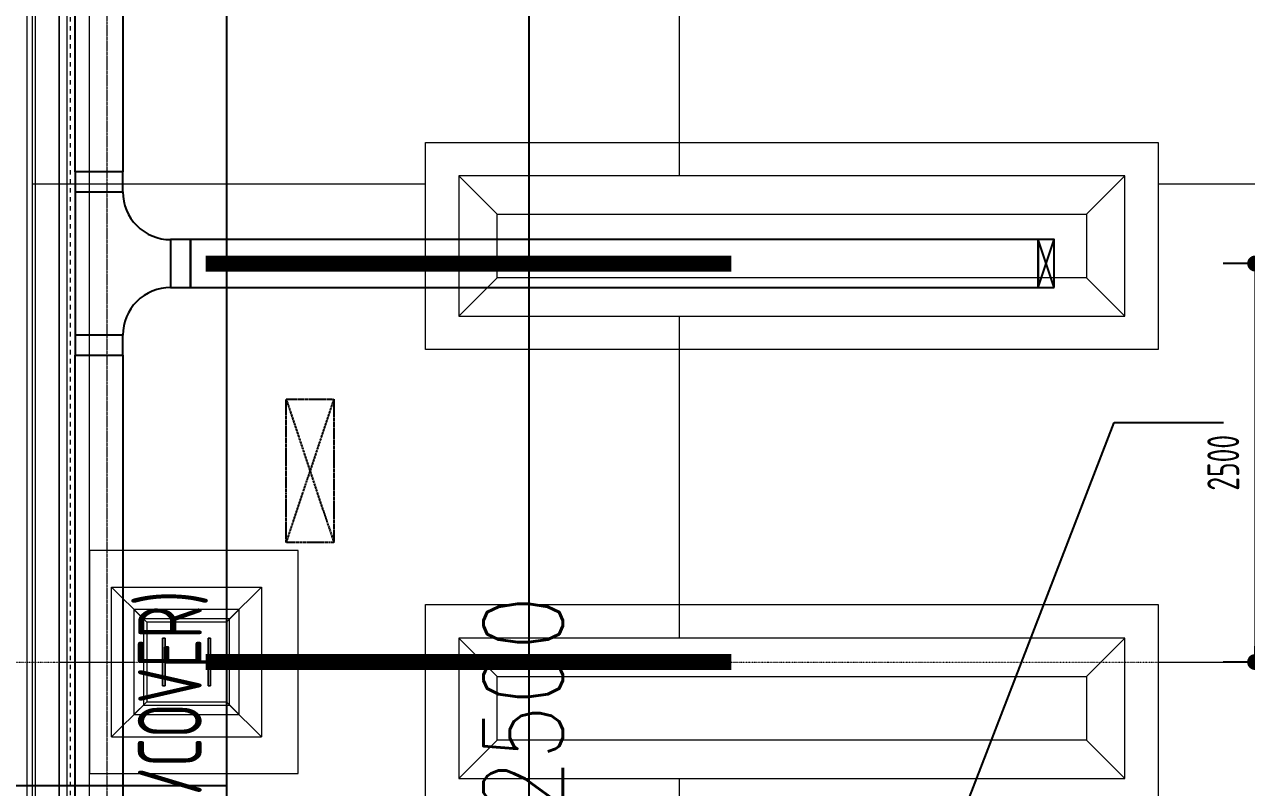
# Model space of a CAD drawing. Extents: x -32000 to 416743, y -254124 to 144214.
# Drawn here: x 244082 to 251755, y 74212 to 79000 of the extents above; entities that cross this region are included whole.
import ezdxf
from ezdxf.enums import TextEntityAlignment as Align

# ---------------------------------------------------------------- set-up
doc = ezdxf.new("R2010")
doc.units = 0
doc.header["$LTSCALE"] = 10
for name, pattern in [('H12PL4$0$JJP_三點線', [0.9, 0.3, -0.15, 0, -0.15, 0, -0.15, 0, -0.15]), ('H12PL4$0$TAI_虛線', [5.644, 2.822, -2.822]), ('XFM1D40$0$CENTER', [2, 1.25, -0.25, 0.25, -0.25]), ('XFM7P40ICA$0$H12PL4$0$DOTK1', [0.01, 0.005, -0.005]), ('XFM7P40ICA$0$H12PL4$0$JJP_三點線', [0.9, 0.3, -0.15, 0, -0.15, 0, -0.15, 0, -0.15]), ('XFM7P40ICA$0$H12PL4$0$JJP_虛線(退縮線、投影線、地下室範圍、非屬本工程、圖面分區)', [0.45, 0.3, -0.15])]:
    doc.linetypes.add(name, pattern=pattern)
for name, color, linetype in [('H12PL4$0$A-WALL-EX', 252, 'Continuous'), ('H12PL4$0$S-COL', 252, 'Continuous'), ('H12PL4$0$S-GRID', 252, 'Continuous'), ('H12PL4$0$S-SLAB-SHOW', 252, 'Continuous'), ('X-F-L40-E-CT-LV$0$E-CBL-EQPM', 230, 'Continuous'), ('X-F-L40-E-CT-LV$0$E-CBL-TXT', 250, 'Continuous'), ('XFM1D40$0$M-CWTR-TEXT', 250, 'Continuous'), ('XFM1D40$0$M-FOUN', 252, 'Continuous'), ('XFM1D40$0$M-HVAC-CMDUCT', 150, 'Continuous'), ('XFM1D40$0$M-PIPE-TEXT-ARROR', 250, 'Continuous'), ('XFM1P40$0$E-CBL-DIM', 250, 'Continuous'), ('XFM7P40ICA$0$H12PL4$0$A-WALL-EX', 252, 'Continuous'), ('XFM7P40ICA$0$H12PL4$0$Hattch', 252, 'Continuous'), ('XFM7P40ICA$0$H12PL4$0$L40_19_MEJI', 252, 'Continuous'), ('XFM7P40ICA$0$H12PL4$0$L40_19_SIAGE1', 252, 'Continuous'), ('XFM7P40ICA$0$H12PL4$0$L40_19_STEEL2', 252, 'Continuous'), ('XFM7P40ICA$0$H12PL4$0$L40_19_SUGATA3', 252, 'Continuous'), ('XFM7P40ICA$0$H12PL4$0$L40_19_SUGATAD', 252, 'Continuous'), ('XFM7P40ICA$0$H12PL4$0$L40_19_TEMP', 252, 'Continuous'), ('XFM7P40ICA$0$H12PL4$0$L40_19_設備基礎', 252, 'Continuous'), ('XFM7P40ICA$0$H12PL4$0$S-COL', 252, 'Continuous'), ('XFM7P40ICA$0$H12PL4$0$S-GRID', 252, 'Continuous')]:
    doc.layers.add(name, color=color, linetype=linetype)
doc.styles.add('X-F-L40-E-CT-LV$0$aa-txt', font='isocp.shx', dxfattribs={"width": 0.8, "bigfont": 'china.shx'})
doc.styles.add('XFM1D40$0$12P7-XCM2P10$0$AA-TXT', font='simplex.shx', dxfattribs={"bigfont": 'china.shx'})
doc.styles.add('XFM1D40$0$STANDARD', font='SIMPLEX', dxfattribs={"bigfont": 'BIGFONT'})
doc.styles.add('XFM1P40$0$dim-txt', font='isocp.shx', dxfattribs={"width": 0.7, "bigfont": 'chineset.shx'})
doc.dimstyles.new('XFM1D40$0$Standard', dxfattribs={"dimtxt": 0.18, "dimasz": 0.18, "dimexe": 0.18, "dimexo": 0.0625, "dimgap": 0.09, "dimtad": 0, "dimtih": 1, "dimtoh": 1, "dimdec": 4, "dimzin": 0, "dimdsep": 46, "dimtxsty": 'XFM1D40$0$STANDARD', "dimcen": 0.09, "dimadec": 0, "dimazin": 0, "dimtfac": 1, "dimtdec": 4, "dimtofl": 0, "dimtmove": 0, "dimatfit": 3, "dimfxl": 1, "dimtolj": 1, "dimtzin": 0, "dimarcsym": 0})
doc.dimstyles.new('XFM1P40$0$2000-dim', dxfattribs={"dimscale": 2000, "dimtxt": 0.1, "dimasz": 0.05, "dimexe": 0.1, "dimexo": 0.1, "dimgap": 0.05, "dimtad": 1, "dimdec": 0, "dimrnd": 5, "dimtxsty": 'XFM1P40$0$dim-txt', "dimblk": 'XFM1P40$0$_Dot', "dimcen": 2, "dimclrd": 256, "dimclre": 256, "dimclrt": 256, "dimadec": 0, "dimazin": 0, "dimtfac": 1, "dimtdec": 0, "dimtix": 1, "dimtmove": 2, "dimatfit": 3, "dimldrblk": 'XFM1P40$0$_Oblique', "dimfxl": 1, "dimtvp": 1, "dimarcsym": 0})

# ---------------------------------------------------------------- blocks, each defined once
blk = doc.blocks.new('H12PL4')
at = {"layer": 'H12PL4$0$A-WALL-EX', "lineweight": 0, "flags": 128}
for points in [[(244100, 30500), (244100, 91700)], [(244100, 30500), (244100, 91700)], [(244100, 30500), (244100, 91700)], [(244100, 30500), (244100, 91700)], [(244100, 30500), (244100, 90150)]]:
    blk.add_lwpolyline(points, dxfattribs=at)
at = {"layer": 'H12PL4$0$S-COL', "lineweight": 0, "flags": 128}
for points in [[(244630, 74530), (244630, 75470)], [(244830, 75270), (244630, 75470)], [(244630, 75470), (245570, 75470)], [(245570, 75470), (245370, 75270)], [(245570, 75470), (245570, 74530)], [(244830, 75270), (244830, 74730)], [(245370, 75270), (244830, 75270)], [(245370, 74730), (245370, 75270)], [(244830, 74730), (244630, 74530)], [(244830, 74730), (245370, 74730)], [(245570, 74530), (245370, 74730)], [(244630, 74530), (245570, 74530)]]:
    blk.add_lwpolyline(points, dxfattribs=at)
blk.add_lwpolyline([(244950, 75150), (244950, 74850), (244965, 74850), (244965, 74995), (245235, 74995), (245235, 74850), (245250, 74850), (245250, 75150), (245235, 75150), (245235, 75005), (244965, 75005), (244965, 75150)], close=True, dxfattribs=at)
at = {"layer": 'H12PL4$0$S-GRID', "linetype": 'H12PL4$0$JJP_三點線', "lineweight": 0}
blk.add_line((-29000, 75000), (289600, 75000), dxfattribs=at)
at = {"layer": 'H12PL4$0$S-SLAB-SHOW', "lineweight": 0}
blk.add_line((244300, 30500), (244300, 89560), dxfattribs=at)
at = {"layer": 'H12PL4$0$S-SLAB-SHOW', "lineweight": 0, "flags": 128}
blk.add_lwpolyline([(244130, 89560), (244130, 30500)], dxfattribs=at)
at = {"layer": 'H12PL4$0$S-SLAB-SHOW', "linetype": 'H12PL4$0$TAI_虛線', "lineweight": 0, "flags": 128}
blk.add_lwpolyline([(244371, 32850), (244371, 87154.5)], dxfattribs=at)
blk = doc.blocks.new('XFM1P40$0$_Dot')
at = {"color": 0, "linetype": 'ByBlock', "lineweight": -2}
blk.add_line((-0.5, 0), (-1, 0), dxfattribs=at)
at = {"color": 0, "linetype": 'ByBlock', "const_width": 0.5}
blk.add_lwpolyline([(-0.25, 0, 1), (0.25, 0, 1)], format="xyb", close=True, dxfattribs=at)
blk = doc.blocks.new('*D274')
at = {"layer": 'DEFPOINTS', "color": 0, "transparency": 16777216}
for p in [(253647.4, 77500), (251808.9, 75000), (252130, 75000)]:
    blk.add_point(p, dxfattribs=at)
at = {"layer": 'XFM1P40$0$E-CBL-DIM', "lineweight": -2}
for p, q in [((253447.4, 77500), (251608.9, 77500)), ((251808.9, 77400), (251808.9, 75100)), ((251930, 75000), (251608.9, 75000))]:
    blk.add_line(p, q, dxfattribs=at)
at = {"layer": 'XFM1P40$0$E-CBL-DIM', "lineweight": -2, "xscale": 100, "yscale": 100, "zscale": 100}
for p, rotation in [((251808.9, 77500), 90), ((251808.9, 75000), 270)]:
    blk.add_blockref('XFM1P40$0$_Dot', p, dxfattribs=dict(at, rotation=rotation))
at = {"layer": 'XFM1P40$0$E-CBL-DIM', "insert": (251608.9, 76250), "char_height": 200, "attachment_point": 5, "rotation": 90, "style": 'XFM1P40$0$dim-txt'}
blk.add_mtext('2500', dxfattribs=at)
blk = doc.blocks.new('XFM1P40$0$_Oblique')
at = {"color": 0, "linetype": 'ByBlock', "lineweight": -2}
blk.add_line((-0.5, -0.5), (0.5, 0.5), dxfattribs=at)
blk = doc.blocks.new('*U494')
at = {"linetype": 'ByBlock', "lineweight": -2, "ltscale": 0.8}
blk.add_line((-300, -300), (600, -300), dxfattribs=at)
for points in [[(300, 300), (300, 425), (0, 425), (0, 300)], [(-425, -300), (-300, -300), (-300, 0), (-425, 0)], [(600, -300), (725, -300), (725, 0), (600, 0)]]:
    blk.add_lwpolyline(points, close=True, dxfattribs=at)
for points in [[(-300, 0, 0.414214), (0, 300)], [(300, 300, 0.414214), (600, 0)]]:
    blk.add_lwpolyline(points, format="xyb", dxfattribs=at)
blk = doc.blocks.new('X-F-L40-E-CT-LV')
at = {"layer": 'X-F-L40-E-CT-LV$0$E-CBL-EQPM'}
for p, q in [((250447.4, 77350), (250547.4, 77650)), ((250547.4, 77350), (250447.4, 77650))]:
    blk.add_line(p, q, dxfattribs=at)
for points in [[(244700, 86925), (244700, 78075), (244400, 78075), (244400, 86925)], [(250447.4, 77650), (245125, 77650), (245125, 77350), (250447.4, 77350)], [(250547.4, 77350), (250547.4, 77650), (250447.4, 77650), (250447.4, 77350)], [(244700, 76925), (244700, 68125.5), (244400, 68125.5), (244400, 76925)]]:
    blk.add_lwpolyline(points, close=True, dxfattribs=at)
at = {"layer": 'X-F-L40-E-CT-LV$0$E-CBL-EQPM', "rotation": 270}
blk.add_blockref('*U494', (244700, 77650), dxfattribs=at)
at = {"layer": 'X-F-L40-E-CT-LV$0$E-CBL-TXT', "style": 'X-F-L40-E-CT-LV$0$aa-txt', "width": 0.7}
blk.add_text('(LV) 300-1 BOT=L40(GL+18.45)+1800(W/COVER)', height=400, rotation=90, dxfattribs=at).set_placement((244995.319, 68363.463), align=Align.MIDDLE_LEFT)
blk = doc.blocks.new('XFM7P40ICA$0$H12PL4')
at = {"layer": 'XFM7P40ICA$0$H12PL4$0$Hattch', "linetype": 'Continuous', "lineweight": 0}
blk.add_hatch(color=256, dxfattribs=at).paths.add_polyline_path([(244950, 75150), (244950, 74850), (244965, 74850), (244965, 74995), (245235, 74995), (245235, 74850), (245250, 74850), (245250, 75150), (245235, 75150), (245235, 75005), (244965, 75005), (244965, 75150)])
at = {"layer": 'XFM7P40ICA$0$H12PL4$0$A-WALL-EX', "lineweight": 0}
blk.add_line((244300, 30500), (244300, 89560), dxfattribs=at)
at = {"layer": 'XFM7P40ICA$0$H12PL4$0$A-WALL-EX', "lineweight": 0, "flags": 128}
for points in [[(244100, 30500), (244100, 90115)], [(244130, 89560), (244130, 30500)]]:
    blk.add_lwpolyline(points, dxfattribs=at)
at = {"layer": 'XFM7P40ICA$0$H12PL4$0$A-WALL-EX', "linetype": 'XFM7P40ICA$0$H12PL4$0$JJP_虛線(退縮線、投影線、地下室範圍、非屬本工程、圖面分區)', "lineweight": 0, "flags": 128}
for points in [[(244300, 87350), (244300, 32650)], [(244350, 32650), (244350, 87350)]]:
    blk.add_lwpolyline(points, dxfattribs=at)
at = {"layer": 'XFM7P40ICA$0$H12PL4$0$L40_19_MEJI', "lineweight": 0}
for p, q in [((248195, 78050), (248195, 89900)), ((244490, 30700), (244490, 89375)), ((244130, 78000), (246600, 78000)), ((251200, 78000), (260600, 78000)), ((248195, 75150), (248195, 77170)), ((245350, 75000), (246600, 75000)), ((251200, 75000), (252350, 75000)), ((248195, 72450), (248195, 74270))]:
    blk.add_line(p, q, dxfattribs=at)
at = {"layer": 'XFM7P40ICA$0$H12PL4$0$L40_19_MEJI', "lineweight": 0, "flags": 128}
for points in [[(246600, 76960), (246600, 78260), (251200, 78260), (251200, 76960)], [(244490, 74300), (245800, 74300), (245800, 75700), (244490, 75700)], [(246600, 74060), (246600, 75360), (251200, 75360), (251200, 74060)]]:
    blk.add_lwpolyline(points, close=True, dxfattribs=at)
at = {"layer": 'XFM7P40ICA$0$H12PL4$0$L40_19_SIAGE1', "lineweight": 0}
blk.add_line((244100, 30525), (244100, 90500), dxfattribs=at)
at = {"layer": 'XFM7P40ICA$0$H12PL4$0$L40_19_STEEL2', "lineweight": 0, "flags": 128}
blk.add_lwpolyline([(245250, 75150), (245250, 74850), (245235, 74850), (245235, 74982, 0.414214), (245222, 74995), (244978, 74995, 0.414214), (244965, 74982), (244965, 74850), (244950, 74850), (244950, 75150), (244965, 75150), (244965, 75018, 0.414214), (244978, 75005), (245222, 75005, 0.414214), (245235, 75018), (245235, 75150)], format="xyb", close=True, dxfattribs=at)
at = {"layer": 'XFM7P40ICA$0$H12PL4$0$L40_19_SUGATA3', "lineweight": 0}
for p, q in [((244150, 89660), (244150, 30550)), ((244300, 89660), (244300, 30700)), ((247050, 77810), (246810, 78050)), ((250750, 77810), (250990, 78050)), ((247050, 77410), (246810, 77170)), ((250750, 77410), (250990, 77170)), ((244850, 75250), (244770, 75330)), ((245430, 75330), (245350, 75250)), ((247050, 74910), (246810, 75150)), ((250750, 74910), (250990, 75150)), ((244850, 74750), (244770, 74670)), ((245430, 74670), (245350, 74750)), ((247050, 74510), (246810, 74270)), ((250750, 74510), (250990, 74270))]:
    blk.add_line(p, q, dxfattribs=at)
at = {"layer": 'XFM7P40ICA$0$H12PL4$0$L40_19_SUGATA3', "lineweight": 0, "flags": 128}
for points in [[(245430, 75330), (244770, 75330), (244770, 74670), (245430, 74670)], [(245350, 75250), (244850, 75250), (244850, 74750), (245350, 74750)]]:
    blk.add_lwpolyline(points, close=True, dxfattribs=at)
at = {"layer": 'XFM7P40ICA$0$H12PL4$0$L40_19_SUGATAD', "linetype": 'XFM7P40ICA$0$H12PL4$0$DOTK1', "lineweight": 0}
blk.add_line((244600, 87500), (244600, 32500), dxfattribs=at)
at = {"layer": 'XFM7P40ICA$0$H12PL4$0$L40_19_TEMP', "lineweight": 0}
blk.add_line((244300, 75000), (244770, 75000), dxfattribs=at)
at = {"layer": 'XFM7P40ICA$0$H12PL4$0$L40_19_設備基礎', "lineweight": 0, "flags": 128}
for points in [[(250990, 77170), (250990, 78050), (246810, 78050), (246810, 77170)], [(247050, 77410), (247050, 77810), (250750, 77810), (250750, 77410)], [(250990, 74270), (250990, 75150), (246810, 75150), (246810, 74270)], [(247050, 74510), (247050, 74910), (250750, 74910), (250750, 74510)]]:
    blk.add_lwpolyline(points, close=True, dxfattribs=at)
at = {"layer": 'XFM7P40ICA$0$H12PL4$0$S-COL', "lineweight": 0, "flags": 128}
for points in [[(244630, 74530), (244630, 75470)], [(244830, 75270), (244630, 75470)], [(244630, 75470), (245570, 75470)], [(245570, 75470), (245370, 75270)], [(245570, 75470), (245570, 74530)], [(244830, 75270), (244830, 74730)], [(245370, 75270), (244830, 75270)], [(245370, 74730), (245370, 75270)], [(244830, 74730), (244630, 74530)], [(244830, 74730), (245370, 74730)], [(245570, 74530), (245370, 74730)], [(244630, 74530), (245570, 74530)]]:
    blk.add_lwpolyline(points, dxfattribs=at)
blk.add_lwpolyline([(244950, 75150), (244950, 74850), (244965, 74850), (244965, 74995), (245235, 74995), (245235, 74850), (245250, 74850), (245250, 75150), (245235, 75150), (245235, 75005), (244965, 75005), (244965, 75150)], close=True, dxfattribs=at)
at = {"layer": 'XFM7P40ICA$0$H12PL4$0$S-GRID', "linetype": 'XFM7P40ICA$0$H12PL4$0$JJP_三點線', "lineweight": 0}
blk.add_line((-29000, 75000), (289600, 75000), dxfattribs=at)
blk = doc.blocks.new('XFM7P40ICA')
blk.add_blockref('XFM7P40ICA$0$H12PL4', (0, 0))
blk = doc.blocks.new('XFM1D40')
at = {"linetype": 'XFM1D40$0$CENTER'}
for p, q in [((246025, 76650), (245725, 75750)), ((245725, 76650), (246025, 75750))]:
    blk.add_line(p, q, dxfattribs=at)
blk.add_lwpolyline([(245725, 76650), (246025, 76650), (246025, 75750), (245725, 75750)], close=True, dxfattribs=at)
blk.add_lwpolyline([(245725, 76650), (246025, 76650), (246025, 75750), (245725, 75750)], close=True, dxfattribs=at)
at = {"layer": 'XFM1D40$0$M-FOUN', "color": 3, "const_width": 100}
for points in [[(245220, 77500), (248521.3, 77500)], [(245220, 75000), (248521.3, 75000)]]:
    blk.add_lwpolyline(points, dxfattribs=at)
at = {"layer": 'XFM1D40$0$M-HVAC-CMDUCT'}
for p, q in [((245350, 82706.1), (245350, 59627)), ((247250, 82706.1), (247250, 59627)), ((212692.1, 74225), (245350, 74225))]:
    blk.add_line(p, q, dxfattribs=at)
at = {"layer": 'XFM1D40$0$M-CWTR-TEXT', "style": 'XFM1D40$0$12P7-XCM2P10$0$AA-TXT', "width": 0.8}
blk.add_text('BOD=L40(18.45)+2500', height=500, rotation=90, dxfattribs=at).set_placement((247213.5, 69055.8), align=Align.MIDDLE_LEFT)
at = {"layer": 'XFM1D40$0$M-PIPE-TEXT-ARROR'}
blk.add_leader([(249321, 72350), (250923.3, 76503.3), (251609.4, 76503.3)], dimstyle='XFM1D40$0$Standard', override={"dimasz": 500}, dxfattribs=at)
blk = doc.blocks.new('XFM1P40')
at = {"layer": 'XFM1P40$0$E-CBL-DIM'}
dim = blk.add_linear_dim(base=(251808.9, 75000), p1=(253647.4, 77500), p2=(252130, 75000), angle=90, dimstyle='XFM1P40$0$2000-dim', dxfattribs=at)
dim.commit()
dim.dimension.update_dxf_attribs({"geometry": '*D274', "text_midpoint": (251608.9, 76250)})

msp = doc.modelspace()

# ---------------------------------------------------------------- block references
for name in ['XFM1P40', 'H12PL4', 'XFM7P40ICA', 'XFM1D40', 'X-F-L40-E-CT-LV', 'X-F-L40-E-CT-LV']:
    msp.add_blockref(name, (0, 0))

doc.saveas('drawing.dxf')
